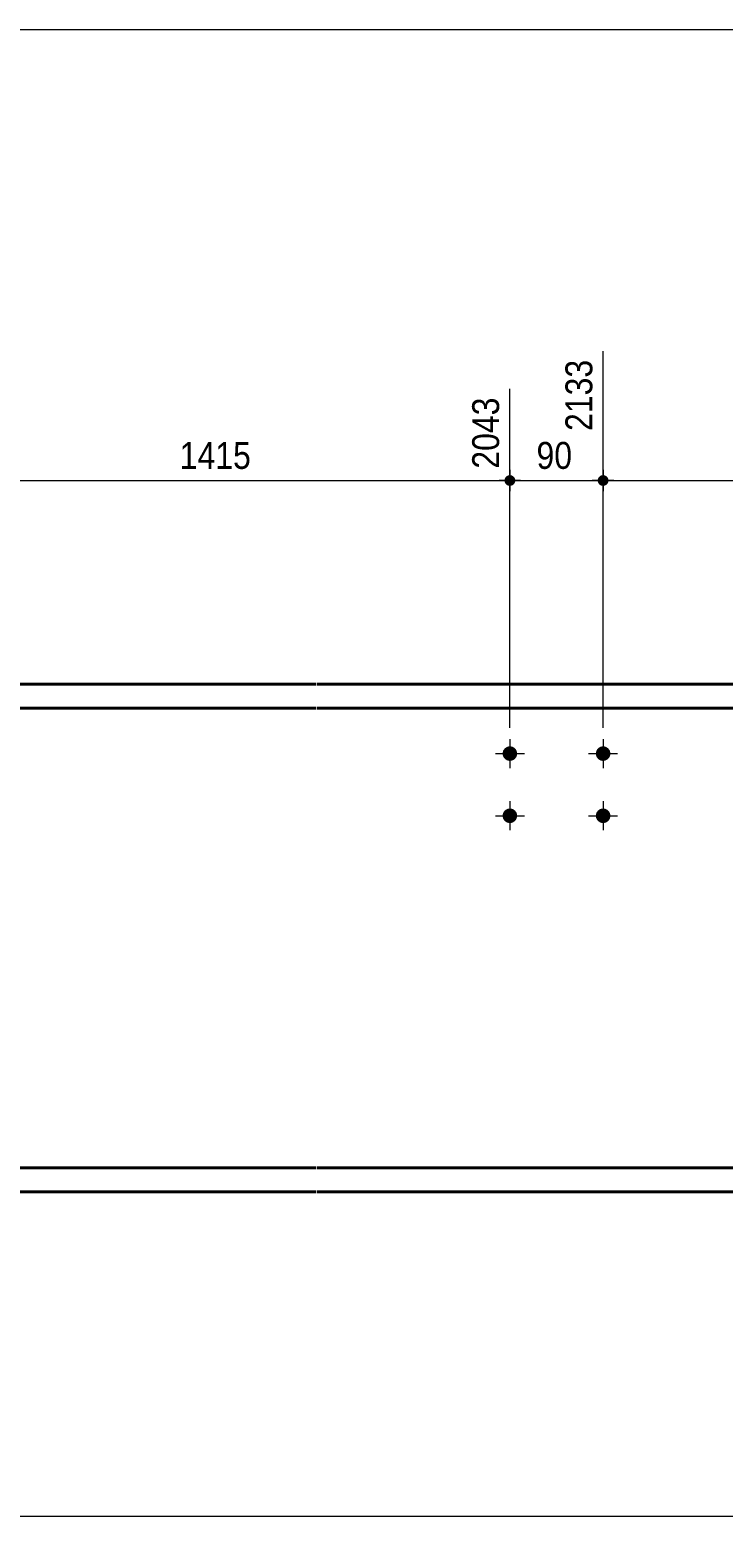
# Model space of a CAD drawing. Header units: millimetres. Extents: x 2 to 584, y 5 to 405.
# Drawn here: x 136.2 to 203.2, y 261.5 to 405 of the extents above; entities that cross this region are included whole.
import ezdxf

# ---------------------------------------------------------------- set-up
doc = ezdxf.new("R2010")
doc.units = ezdxf.units.MM
for name, color, linetype, lineweight in [('Boulon', 7, 'Continuous', 0), ('Cotation', 7, 'Continuous', 0), ('Feuille dessin', 5, 'Continuous', 0), ('Piece', 2, 'Continuous', 0)]:
    doc.layers.add(name, color=color, linetype=linetype, lineweight=lineweight)
doc.styles.add('ARIAL', font='ARIAL.TTF')

# ---------------------------------------------------------------- blocks, each defined once
blk = doc.blocks.new('*A4')
at = {"layer": 'Boulon'}
for points in [[(192.28, 335.08), (192.28, 335.04), (192.27, 335.01), (192.27, 334.97), (192.26, 334.94), (192.25, 334.91), (192.24, 334.87), (192.23, 334.84), (192.21, 334.81), (192.2, 334.78), (192.18, 334.75), (192.16, 334.72), (192.14, 334.69), (192.12, 334.67), (192.1, 334.64), (192.07, 334.62), (192.05, 334.59), (192.02, 334.57), (192, 334.55), (191.97, 334.53), (191.94, 334.51), (191.91, 334.49), (191.88, 334.48), (191.85, 334.46), (191.82, 334.45), (191.78, 334.44), (191.75, 334.43), (191.72, 334.42), (191.68, 334.42), (191.65, 334.41), (191.61, 334.41), (191.58, 334.41), (191.55, 334.41), (191.51, 334.41), (191.48, 334.42), (191.44, 334.42), (191.41, 334.43), (191.38, 334.44), (191.34, 334.45), (191.31, 334.46), (191.28, 334.48), (191.25, 334.49), (191.22, 334.51), (191.19, 334.53), (191.16, 334.55), (191.14, 334.57), (191.11, 334.59), (191.08, 334.62), (191.06, 334.64), (191.04, 334.67), (191.02, 334.69), (191, 334.72), (190.98, 334.75), (190.96, 334.78), (190.95, 334.81), (190.93, 334.84), (190.92, 334.87), (190.91, 334.91), (190.9, 334.94), (190.89, 334.97), (190.89, 335.01), (190.88, 335.04), (190.88, 335.08), (190.88, 335.11), (190.88, 335.14), (190.88, 335.18), (190.89, 335.21), (190.89, 335.25), (190.9, 335.28), (190.91, 335.31), (190.92, 335.35), (190.93, 335.38), (190.95, 335.41), (190.96, 335.44), (190.98, 335.47), (191, 335.5), (191.02, 335.53), (191.04, 335.55), (191.06, 335.58), (191.08, 335.61), (191.11, 335.63), (191.14, 335.65), (191.16, 335.67), (191.19, 335.69), (191.22, 335.71), (191.25, 335.73), (191.28, 335.74), (191.31, 335.76), (191.34, 335.77), (191.38, 335.78), (191.41, 335.79), (191.44, 335.8), (191.48, 335.8), (191.51, 335.81), (191.55, 335.81), (191.58, 335.81), (191.61, 335.81), (191.65, 335.81), (191.68, 335.8), (191.72, 335.8), (191.75, 335.79), (191.78, 335.78), (191.82, 335.77), (191.85, 335.76), (191.88, 335.74), (191.91, 335.73), (191.94, 335.71), (191.97, 335.69), (192, 335.67), (192.02, 335.65), (192.05, 335.63), (192.07, 335.61), (192.1, 335.58), (192.12, 335.55), (192.14, 335.53), (192.16, 335.5), (192.18, 335.47), (192.2, 335.44), (192.21, 335.41), (192.23, 335.38), (192.24, 335.35), (192.25, 335.31), (192.26, 335.28), (192.27, 335.25), (192.27, 335.21), (192.28, 335.18), (192.28, 335.14), (192.28, 335.11)], [(192.28, 329.08), (192.28, 329.04), (192.27, 329.01), (192.27, 328.97), (192.26, 328.94), (192.25, 328.91), (192.24, 328.87), (192.23, 328.84), (192.21, 328.81), (192.2, 328.78), (192.18, 328.75), (192.16, 328.72), (192.14, 328.69), (192.12, 328.67), (192.1, 328.64), (192.07, 328.62), (192.05, 328.59), (192.02, 328.57), (192, 328.55), (191.97, 328.53), (191.94, 328.51), (191.91, 328.49), (191.88, 328.48), (191.85, 328.46), (191.82, 328.45), (191.78, 328.44), (191.75, 328.43), (191.72, 328.42), (191.68, 328.42), (191.65, 328.41), (191.61, 328.41), (191.58, 328.41), (191.55, 328.41), (191.51, 328.41), (191.48, 328.42), (191.44, 328.42), (191.41, 328.43), (191.38, 328.44), (191.34, 328.45), (191.31, 328.46), (191.28, 328.48), (191.25, 328.49), (191.22, 328.51), (191.19, 328.53), (191.16, 328.55), (191.14, 328.57), (191.11, 328.59), (191.08, 328.62), (191.06, 328.64), (191.04, 328.67), (191.02, 328.69), (191, 328.72), (190.98, 328.75), (190.96, 328.78), (190.95, 328.81), (190.93, 328.84), (190.92, 328.87), (190.91, 328.91), (190.9, 328.94), (190.89, 328.97), (190.89, 329.01), (190.88, 329.04), (190.88, 329.08), (190.88, 329.11), (190.88, 329.14), (190.88, 329.18), (190.89, 329.21), (190.89, 329.25), (190.9, 329.28), (190.91, 329.31), (190.92, 329.35), (190.93, 329.38), (190.95, 329.41), (190.96, 329.44), (190.98, 329.47), (191, 329.5), (191.02, 329.53), (191.04, 329.55), (191.06, 329.58), (191.08, 329.61), (191.11, 329.63), (191.14, 329.65), (191.16, 329.67), (191.19, 329.69), (191.22, 329.71), (191.25, 329.73), (191.28, 329.74), (191.31, 329.76), (191.34, 329.77), (191.38, 329.78), (191.41, 329.79), (191.44, 329.8), (191.48, 329.8), (191.51, 329.81), (191.55, 329.81), (191.58, 329.81), (191.61, 329.81), (191.65, 329.81), (191.68, 329.8), (191.72, 329.8), (191.75, 329.79), (191.78, 329.78), (191.82, 329.77), (191.85, 329.76), (191.88, 329.74), (191.91, 329.73), (191.94, 329.71), (191.97, 329.69), (192, 329.67), (192.02, 329.65), (192.05, 329.63), (192.07, 329.61), (192.1, 329.58), (192.12, 329.55), (192.14, 329.53), (192.16, 329.5), (192.18, 329.47), (192.2, 329.44), (192.21, 329.41), (192.23, 329.38), (192.24, 329.35), (192.25, 329.31), (192.26, 329.28), (192.27, 329.25), (192.27, 329.21), (192.28, 329.18), (192.28, 329.14), (192.28, 329.11)]]:
    blk.add_hatch(color=256, dxfattribs=at).paths.add_polyline_path(points, flags=17)
at = {"layer": 'Boulon', "linetype": 'Continuous', "lineweight": 0}
for p, q in [((191.58, 336.51), (191.58, 333.71)), ((190.18, 335.11), (192.98, 335.11)), ((191.58, 330.51), (191.58, 327.71)), ((190.18, 329.11), (192.98, 329.11))]:
    blk.add_line(p, q, dxfattribs=at)
blk = doc.blocks.new('*A5')
at = {"layer": 'Boulon'}
for points in [[(183.28, 335.08), (183.28, 335.04), (183.27, 335.01), (183.27, 334.97), (183.26, 334.94), (183.25, 334.91), (183.24, 334.87), (183.23, 334.84), (183.21, 334.81), (183.2, 334.78), (183.18, 334.75), (183.16, 334.72), (183.14, 334.69), (183.12, 334.67), (183.1, 334.64), (183.07, 334.62), (183.05, 334.59), (183.02, 334.57), (183, 334.55), (182.97, 334.53), (182.94, 334.51), (182.91, 334.49), (182.88, 334.48), (182.85, 334.46), (182.82, 334.45), (182.78, 334.44), (182.75, 334.43), (182.72, 334.42), (182.68, 334.42), (182.65, 334.41), (182.61, 334.41), (182.58, 334.41), (182.55, 334.41), (182.51, 334.41), (182.48, 334.42), (182.44, 334.42), (182.41, 334.43), (182.38, 334.44), (182.34, 334.45), (182.31, 334.46), (182.28, 334.48), (182.25, 334.49), (182.22, 334.51), (182.19, 334.53), (182.16, 334.55), (182.14, 334.57), (182.11, 334.59), (182.08, 334.62), (182.06, 334.64), (182.04, 334.67), (182.02, 334.69), (182, 334.72), (181.98, 334.75), (181.96, 334.78), (181.95, 334.81), (181.93, 334.84), (181.92, 334.87), (181.91, 334.91), (181.9, 334.94), (181.89, 334.97), (181.89, 335.01), (181.88, 335.04), (181.88, 335.08), (181.88, 335.11), (181.88, 335.14), (181.88, 335.18), (181.89, 335.21), (181.89, 335.25), (181.9, 335.28), (181.91, 335.31), (181.92, 335.35), (181.93, 335.38), (181.95, 335.41), (181.96, 335.44), (181.98, 335.47), (182, 335.5), (182.02, 335.53), (182.04, 335.55), (182.06, 335.58), (182.08, 335.61), (182.11, 335.63), (182.14, 335.65), (182.16, 335.67), (182.19, 335.69), (182.22, 335.71), (182.25, 335.73), (182.28, 335.74), (182.31, 335.76), (182.34, 335.77), (182.38, 335.78), (182.41, 335.79), (182.44, 335.8), (182.48, 335.8), (182.51, 335.81), (182.55, 335.81), (182.58, 335.81), (182.61, 335.81), (182.65, 335.81), (182.68, 335.8), (182.72, 335.8), (182.75, 335.79), (182.78, 335.78), (182.82, 335.77), (182.85, 335.76), (182.88, 335.74), (182.91, 335.73), (182.94, 335.71), (182.97, 335.69), (183, 335.67), (183.02, 335.65), (183.05, 335.63), (183.07, 335.61), (183.1, 335.58), (183.12, 335.55), (183.14, 335.53), (183.16, 335.5), (183.18, 335.47), (183.2, 335.44), (183.21, 335.41), (183.23, 335.38), (183.24, 335.35), (183.25, 335.31), (183.26, 335.28), (183.27, 335.25), (183.27, 335.21), (183.28, 335.18), (183.28, 335.14), (183.28, 335.11)], [(183.28, 329.08), (183.28, 329.04), (183.27, 329.01), (183.27, 328.97), (183.26, 328.94), (183.25, 328.91), (183.24, 328.87), (183.23, 328.84), (183.21, 328.81), (183.2, 328.78), (183.18, 328.75), (183.16, 328.72), (183.14, 328.69), (183.12, 328.67), (183.1, 328.64), (183.07, 328.62), (183.05, 328.59), (183.02, 328.57), (183, 328.55), (182.97, 328.53), (182.94, 328.51), (182.91, 328.49), (182.88, 328.48), (182.85, 328.46), (182.82, 328.45), (182.78, 328.44), (182.75, 328.43), (182.72, 328.42), (182.68, 328.42), (182.65, 328.41), (182.61, 328.41), (182.58, 328.41), (182.55, 328.41), (182.51, 328.41), (182.48, 328.42), (182.44, 328.42), (182.41, 328.43), (182.38, 328.44), (182.34, 328.45), (182.31, 328.46), (182.28, 328.48), (182.25, 328.49), (182.22, 328.51), (182.19, 328.53), (182.16, 328.55), (182.14, 328.57), (182.11, 328.59), (182.08, 328.62), (182.06, 328.64), (182.04, 328.67), (182.02, 328.69), (182, 328.72), (181.98, 328.75), (181.96, 328.78), (181.95, 328.81), (181.93, 328.84), (181.92, 328.87), (181.91, 328.91), (181.9, 328.94), (181.89, 328.97), (181.89, 329.01), (181.88, 329.04), (181.88, 329.08), (181.88, 329.11), (181.88, 329.14), (181.88, 329.18), (181.89, 329.21), (181.89, 329.25), (181.9, 329.28), (181.91, 329.31), (181.92, 329.35), (181.93, 329.38), (181.95, 329.41), (181.96, 329.44), (181.98, 329.47), (182, 329.5), (182.02, 329.53), (182.04, 329.55), (182.06, 329.58), (182.08, 329.61), (182.11, 329.63), (182.14, 329.65), (182.16, 329.67), (182.19, 329.69), (182.22, 329.71), (182.25, 329.73), (182.28, 329.74), (182.31, 329.76), (182.34, 329.77), (182.38, 329.78), (182.41, 329.79), (182.44, 329.8), (182.48, 329.8), (182.51, 329.81), (182.55, 329.81), (182.58, 329.81), (182.61, 329.81), (182.65, 329.81), (182.68, 329.8), (182.72, 329.8), (182.75, 329.79), (182.78, 329.78), (182.82, 329.77), (182.85, 329.76), (182.88, 329.74), (182.91, 329.73), (182.94, 329.71), (182.97, 329.69), (183, 329.67), (183.02, 329.65), (183.05, 329.63), (183.07, 329.61), (183.1, 329.58), (183.12, 329.55), (183.14, 329.53), (183.16, 329.5), (183.18, 329.47), (183.2, 329.44), (183.21, 329.41), (183.23, 329.38), (183.24, 329.35), (183.25, 329.31), (183.26, 329.28), (183.27, 329.25), (183.27, 329.21), (183.28, 329.18), (183.28, 329.14), (183.28, 329.11)]]:
    blk.add_hatch(color=256, dxfattribs=at).paths.add_polyline_path(points, flags=17)
at = {"layer": 'Boulon', "linetype": 'Continuous', "lineweight": 0}
for p, q in [((182.58, 336.51), (182.58, 333.71)), ((181.18, 335.11), (183.98, 335.11)), ((182.58, 330.51), (182.58, 327.71)), ((181.18, 329.11), (183.98, 329.11))]:
    blk.add_line(p, q, dxfattribs=at)
blk = doc.blocks.new('*A19')
at = {"layer": 'Piece', "color": 2, "linetype": 'Continuous', "lineweight": 40}
for p, q in [((63.712441, 341.810591), (163.882535, 341.810591)), ((163.982535, 341.810591), (210.176466, 341.810591)), ((163.882535, 339.510591), (64.402441, 339.510591)), ((210.176466, 339.510591), (163.982535, 339.510591)), ((163.882535, 295.110591), (77.722442, 295.110591)), ((210.176466, 295.110591), (163.982535, 295.110591)), ((78.412442, 292.810591), (163.882535, 292.810591)), ((163.982535, 292.810591), (210.176466, 292.810591))]:
    blk.add_line(p, q, dxfattribs=at)
blk = doc.blocks.new('*A63')
at = {"layer": 'Feuille dessin', "linetype": 'Continuous', "lineweight": 0}
blk.add_line((579, 405), (5, 405), dxfattribs=at)
blk = doc.blocks.new('*A97')
at = {"layer": 'Cotation', "linetype": 'Continuous', "lineweight": 0}
blk.add_line((108.69, 261.48), (321.56, 261.48), dxfattribs=at)
blk = doc.blocks.new('*A106')
at = {"layer": 'Cotation'}
for points in [[(126.52, 360.96), (126.49, 360.96), (126.47, 360.96), (126.44, 360.97), (126.42, 360.97), (126.39, 360.98), (126.37, 360.99), (126.34, 361), (126.32, 361.01), (126.3, 361.02), (126.28, 361.03), (126.25, 361.04), (126.23, 361.06), (126.21, 361.07), (126.19, 361.09), (126.17, 361.11), (126.16, 361.13), (126.14, 361.15), (126.12, 361.17), (126.11, 361.19), (126.1, 361.21), (126.08, 361.23), (126.07, 361.25), (126.06, 361.28), (126.05, 361.3), (126.05, 361.32), (126.04, 361.35), (126.03, 361.37), (126.03, 361.4), (126.03, 361.42), (126.02, 361.45), (126.02, 361.48), (126.02, 361.5), (126.03, 361.53), (126.03, 361.55), (126.03, 361.58), (126.04, 361.6), (126.05, 361.63), (126.05, 361.65), (126.06, 361.67), (126.07, 361.7), (126.08, 361.72), (126.1, 361.74), (126.11, 361.76), (126.12, 361.79), (126.14, 361.81), (126.16, 361.82), (126.17, 361.84), (126.19, 361.86), (126.21, 361.88), (126.23, 361.89), (126.25, 361.91), (126.28, 361.92), (126.3, 361.93), (126.32, 361.95), (126.34, 361.96), (126.37, 361.97), (126.39, 361.97), (126.42, 361.98), (126.44, 361.99), (126.47, 361.99), (126.49, 361.99), (126.52, 362), (126.54, 362), (126.57, 362), (126.59, 361.99), (126.62, 361.99), (126.64, 361.99), (126.67, 361.98), (126.69, 361.97), (126.72, 361.97), (126.74, 361.96), (126.76, 361.95), (126.79, 361.93), (126.81, 361.92), (126.83, 361.91), (126.85, 361.89), (126.87, 361.88), (126.89, 361.86), (126.91, 361.84), (126.93, 361.82), (126.94, 361.81), (126.96, 361.79), (126.98, 361.76), (126.99, 361.74), (127, 361.72), (127.01, 361.7), (127.02, 361.67), (127.03, 361.65), (127.04, 361.63), (127.05, 361.6), (127.05, 361.58), (127.06, 361.55), (127.06, 361.53), (127.06, 361.5), (127.06, 361.48), (127.06, 361.45), (127.06, 361.42), (127.06, 361.4), (127.05, 361.37), (127.05, 361.35), (127.04, 361.32), (127.03, 361.3), (127.02, 361.28), (127.01, 361.25), (127, 361.23), (126.99, 361.21), (126.98, 361.19), (126.96, 361.17), (126.94, 361.15), (126.93, 361.13), (126.91, 361.11), (126.89, 361.09), (126.87, 361.07), (126.85, 361.06), (126.83, 361.04), (126.81, 361.03), (126.79, 361.02), (126.76, 361.01), (126.74, 361), (126.72, 360.99), (126.69, 360.98), (126.67, 360.97), (126.64, 360.97), (126.62, 360.96), (126.59, 360.96), (126.57, 360.96), (126.54, 360.96)], [(182.55, 360.96), (182.53, 360.96), (182.5, 360.96), (182.48, 360.97), (182.45, 360.97), (182.43, 360.98), (182.4, 360.99), (182.38, 361), (182.36, 361.01), (182.33, 361.02), (182.31, 361.03), (182.29, 361.04), (182.27, 361.06), (182.25, 361.07), (182.23, 361.09), (182.21, 361.11), (182.19, 361.13), (182.18, 361.15), (182.16, 361.17), (182.15, 361.19), (182.13, 361.21), (182.12, 361.23), (182.11, 361.25), (182.1, 361.28), (182.09, 361.3), (182.08, 361.32), (182.08, 361.35), (182.07, 361.37), (182.07, 361.4), (182.06, 361.42), (182.06, 361.45), (182.06, 361.48), (182.06, 361.5), (182.06, 361.53), (182.07, 361.55), (182.07, 361.58), (182.08, 361.6), (182.08, 361.63), (182.09, 361.65), (182.1, 361.67), (182.11, 361.7), (182.12, 361.72), (182.13, 361.74), (182.15, 361.76), (182.16, 361.79), (182.18, 361.81), (182.19, 361.82), (182.21, 361.84), (182.23, 361.86), (182.25, 361.88), (182.27, 361.89), (182.29, 361.91), (182.31, 361.92), (182.33, 361.93), (182.36, 361.95), (182.38, 361.96), (182.4, 361.97), (182.43, 361.97), (182.45, 361.98), (182.48, 361.99), (182.5, 361.99), (182.53, 361.99), (182.55, 362), (182.58, 362), (182.61, 362), (182.63, 361.99), (182.66, 361.99), (182.68, 361.99), (182.71, 361.98), (182.73, 361.97), (182.75, 361.97), (182.78, 361.96), (182.8, 361.95), (182.82, 361.93), (182.85, 361.92), (182.87, 361.91), (182.89, 361.89), (182.91, 361.88), (182.93, 361.86), (182.95, 361.84), (182.96, 361.82), (182.98, 361.81), (183, 361.79), (183.01, 361.76), (183.03, 361.74), (183.04, 361.72), (183.05, 361.7), (183.06, 361.67), (183.07, 361.65), (183.08, 361.63), (183.08, 361.6), (183.09, 361.58), (183.09, 361.55), (183.1, 361.53), (183.1, 361.5), (183.1, 361.48), (183.1, 361.45), (183.1, 361.42), (183.09, 361.4), (183.09, 361.37), (183.08, 361.35), (183.08, 361.32), (183.07, 361.3), (183.06, 361.28), (183.05, 361.25), (183.04, 361.23), (183.03, 361.21), (183.01, 361.19), (183, 361.17), (182.98, 361.15), (182.96, 361.13), (182.95, 361.11), (182.93, 361.09), (182.91, 361.07), (182.89, 361.06), (182.87, 361.04), (182.85, 361.03), (182.82, 361.02), (182.8, 361.01), (182.78, 361), (182.75, 360.99), (182.73, 360.98), (182.71, 360.97), (182.68, 360.97), (182.66, 360.96), (182.63, 360.96), (182.61, 360.96), (182.58, 360.96)]]:
    blk.add_hatch(color=256, dxfattribs=at).paths.add_polyline_path(points, flags=17)
at = {"layer": 'Cotation', "linetype": 'Continuous', "lineweight": 0}
for p, q in [((126.54, 337.61), (126.54, 372.04)), ((182.58, 337.61), (182.58, 370.33)), ((126.54, 362.52), (126.54, 360.44)), ((182.58, 362.52), (182.58, 360.44)), ((127.58, 361.48), (125.5, 361.48)), ((126.54, 361.48), (125.5, 361.48)), ((126.54, 361.48), (182.58, 361.48)), ((183.62, 361.48), (181.54, 361.48)), ((182.58, 361.48), (183.62, 361.48))]:
    blk.add_line(p, q, dxfattribs=at)
at = {"layer": 'Cotation'}
for p in [(126.54, 361.48), (182.58, 361.48)]:
    blk.add_point(p, dxfattribs=at)
at = {"layer": 'Cotation', "style": 'ARIAL', "width": 0.85}
blk.add_text('2043', height=2.6, rotation=90.0002, dxfattribs=at).set_placement((181.54, 362.62))
blk.add_text('1415', height=2.6, dxfattribs=at).set_placement((150.7, 362.6))
blk = doc.blocks.new('*A107')
at = {"layer": 'Cotation'}
for points in [[(182.55, 360.96), (182.53, 360.96), (182.5, 360.96), (182.48, 360.97), (182.45, 360.97), (182.43, 360.98), (182.4, 360.99), (182.38, 361), (182.36, 361.01), (182.33, 361.02), (182.31, 361.03), (182.29, 361.04), (182.27, 361.06), (182.25, 361.07), (182.23, 361.09), (182.21, 361.11), (182.19, 361.13), (182.18, 361.15), (182.16, 361.17), (182.15, 361.19), (182.13, 361.21), (182.12, 361.23), (182.11, 361.25), (182.1, 361.28), (182.09, 361.3), (182.08, 361.32), (182.08, 361.35), (182.07, 361.37), (182.07, 361.4), (182.06, 361.42), (182.06, 361.45), (182.06, 361.48), (182.06, 361.5), (182.06, 361.53), (182.07, 361.55), (182.07, 361.58), (182.08, 361.6), (182.08, 361.63), (182.09, 361.65), (182.1, 361.67), (182.11, 361.7), (182.12, 361.72), (182.13, 361.74), (182.15, 361.76), (182.16, 361.79), (182.18, 361.81), (182.19, 361.82), (182.21, 361.84), (182.23, 361.86), (182.25, 361.88), (182.27, 361.89), (182.29, 361.91), (182.31, 361.92), (182.33, 361.93), (182.36, 361.95), (182.38, 361.96), (182.4, 361.97), (182.43, 361.97), (182.45, 361.98), (182.48, 361.99), (182.5, 361.99), (182.53, 361.99), (182.55, 362), (182.58, 362), (182.61, 362), (182.63, 361.99), (182.66, 361.99), (182.68, 361.99), (182.71, 361.98), (182.73, 361.97), (182.75, 361.97), (182.78, 361.96), (182.8, 361.95), (182.82, 361.93), (182.85, 361.92), (182.87, 361.91), (182.89, 361.89), (182.91, 361.88), (182.93, 361.86), (182.95, 361.84), (182.96, 361.82), (182.98, 361.81), (183, 361.79), (183.01, 361.76), (183.03, 361.74), (183.04, 361.72), (183.05, 361.7), (183.06, 361.67), (183.07, 361.65), (183.08, 361.63), (183.08, 361.6), (183.09, 361.58), (183.09, 361.55), (183.1, 361.53), (183.1, 361.5), (183.1, 361.48), (183.1, 361.45), (183.1, 361.42), (183.09, 361.4), (183.09, 361.37), (183.08, 361.35), (183.08, 361.32), (183.07, 361.3), (183.06, 361.28), (183.05, 361.25), (183.04, 361.23), (183.03, 361.21), (183.01, 361.19), (183, 361.17), (182.98, 361.15), (182.96, 361.13), (182.95, 361.11), (182.93, 361.09), (182.91, 361.07), (182.89, 361.06), (182.87, 361.04), (182.85, 361.03), (182.82, 361.02), (182.8, 361.01), (182.78, 361), (182.75, 360.99), (182.73, 360.98), (182.71, 360.97), (182.68, 360.97), (182.66, 360.96), (182.63, 360.96), (182.61, 360.96), (182.58, 360.96)], [(191.55, 360.96), (191.53, 360.96), (191.5, 360.96), (191.48, 360.97), (191.45, 360.97), (191.43, 360.98), (191.4, 360.99), (191.38, 361), (191.36, 361.01), (191.33, 361.02), (191.31, 361.03), (191.29, 361.04), (191.27, 361.06), (191.25, 361.07), (191.23, 361.09), (191.21, 361.11), (191.19, 361.13), (191.18, 361.15), (191.16, 361.17), (191.15, 361.19), (191.13, 361.21), (191.12, 361.23), (191.11, 361.25), (191.1, 361.28), (191.09, 361.3), (191.08, 361.32), (191.08, 361.35), (191.07, 361.37), (191.07, 361.4), (191.06, 361.42), (191.06, 361.45), (191.06, 361.48), (191.06, 361.5), (191.06, 361.53), (191.07, 361.55), (191.07, 361.58), (191.08, 361.6), (191.08, 361.63), (191.09, 361.65), (191.1, 361.67), (191.11, 361.7), (191.12, 361.72), (191.13, 361.74), (191.15, 361.76), (191.16, 361.79), (191.18, 361.81), (191.19, 361.82), (191.21, 361.84), (191.23, 361.86), (191.25, 361.88), (191.27, 361.89), (191.29, 361.91), (191.31, 361.92), (191.33, 361.93), (191.36, 361.95), (191.38, 361.96), (191.4, 361.97), (191.43, 361.97), (191.45, 361.98), (191.48, 361.99), (191.5, 361.99), (191.53, 361.99), (191.55, 362), (191.58, 362), (191.61, 362), (191.63, 361.99), (191.66, 361.99), (191.68, 361.99), (191.71, 361.98), (191.73, 361.97), (191.75, 361.97), (191.78, 361.96), (191.8, 361.95), (191.82, 361.93), (191.85, 361.92), (191.87, 361.91), (191.89, 361.89), (191.91, 361.88), (191.93, 361.86), (191.95, 361.84), (191.96, 361.82), (191.98, 361.81), (192, 361.79), (192.01, 361.76), (192.03, 361.74), (192.04, 361.72), (192.05, 361.7), (192.06, 361.67), (192.07, 361.65), (192.08, 361.63), (192.08, 361.6), (192.09, 361.58), (192.09, 361.55), (192.1, 361.53), (192.1, 361.5), (192.1, 361.48), (192.1, 361.45), (192.1, 361.42), (192.09, 361.4), (192.09, 361.37), (192.08, 361.35), (192.08, 361.32), (192.07, 361.3), (192.06, 361.28), (192.05, 361.25), (192.04, 361.23), (192.03, 361.21), (192.01, 361.19), (192, 361.17), (191.98, 361.15), (191.96, 361.13), (191.95, 361.11), (191.93, 361.09), (191.91, 361.07), (191.89, 361.06), (191.87, 361.04), (191.85, 361.03), (191.82, 361.02), (191.8, 361.01), (191.78, 361), (191.75, 360.99), (191.73, 360.98), (191.71, 360.97), (191.68, 360.97), (191.66, 360.96), (191.63, 360.96), (191.61, 360.96), (191.58, 360.96)]]:
    blk.add_hatch(color=256, dxfattribs=at).paths.add_polyline_path(points, flags=17)
at = {"layer": 'Cotation', "linetype": 'Continuous', "lineweight": 0}
for p, q in [((191.58, 337.61), (191.58, 373.97)), ((182.58, 337.61), (182.58, 370.33)), ((182.58, 362.52), (182.58, 360.44)), ((191.58, 362.52), (191.58, 360.44)), ((183.62, 361.48), (181.54, 361.48)), ((182.58, 361.48), (181.54, 361.48)), ((182.58, 361.48), (191.58, 361.48)), ((192.62, 361.48), (190.54, 361.48)), ((191.58, 361.48), (192.62, 361.48))]:
    blk.add_line(p, q, dxfattribs=at)
at = {"layer": 'Cotation'}
for p in [(182.58, 361.48), (191.58, 361.48)]:
    blk.add_point(p, dxfattribs=at)
at = {"layer": 'Cotation', "style": 'ARIAL', "width": 0.85}
blk.add_text('2133', height=2.6, rotation=90.0002, dxfattribs=at).set_placement((190.54, 366.26))
blk.add_text('90', height=2.6, dxfattribs=at).set_placement((185.15, 362.6))
blk = doc.blocks.new('*A108')
at = {"layer": 'Cotation'}
for points in [[(191.55, 360.96), (191.53, 360.96), (191.5, 360.96), (191.48, 360.97), (191.45, 360.97), (191.43, 360.98), (191.4, 360.99), (191.38, 361), (191.36, 361.01), (191.33, 361.02), (191.31, 361.03), (191.29, 361.04), (191.27, 361.06), (191.25, 361.07), (191.23, 361.09), (191.21, 361.11), (191.19, 361.13), (191.18, 361.15), (191.16, 361.17), (191.15, 361.19), (191.13, 361.21), (191.12, 361.23), (191.11, 361.25), (191.1, 361.28), (191.09, 361.3), (191.08, 361.32), (191.08, 361.35), (191.07, 361.37), (191.07, 361.4), (191.06, 361.42), (191.06, 361.45), (191.06, 361.48), (191.06, 361.5), (191.06, 361.53), (191.07, 361.55), (191.07, 361.58), (191.08, 361.6), (191.08, 361.63), (191.09, 361.65), (191.1, 361.67), (191.11, 361.7), (191.12, 361.72), (191.13, 361.74), (191.15, 361.76), (191.16, 361.79), (191.18, 361.81), (191.19, 361.82), (191.21, 361.84), (191.23, 361.86), (191.25, 361.88), (191.27, 361.89), (191.29, 361.91), (191.31, 361.92), (191.33, 361.93), (191.36, 361.95), (191.38, 361.96), (191.4, 361.97), (191.43, 361.97), (191.45, 361.98), (191.48, 361.99), (191.5, 361.99), (191.53, 361.99), (191.55, 362), (191.58, 362), (191.61, 362), (191.63, 361.99), (191.66, 361.99), (191.68, 361.99), (191.71, 361.98), (191.73, 361.97), (191.75, 361.97), (191.78, 361.96), (191.8, 361.95), (191.82, 361.93), (191.85, 361.92), (191.87, 361.91), (191.89, 361.89), (191.91, 361.88), (191.93, 361.86), (191.95, 361.84), (191.96, 361.82), (191.98, 361.81), (192, 361.79), (192.01, 361.76), (192.03, 361.74), (192.04, 361.72), (192.05, 361.7), (192.06, 361.67), (192.07, 361.65), (192.08, 361.63), (192.08, 361.6), (192.09, 361.58), (192.09, 361.55), (192.1, 361.53), (192.1, 361.5), (192.1, 361.48), (192.1, 361.45), (192.1, 361.42), (192.09, 361.4), (192.09, 361.37), (192.08, 361.35), (192.08, 361.32), (192.07, 361.3), (192.06, 361.28), (192.05, 361.25), (192.04, 361.23), (192.03, 361.21), (192.01, 361.19), (192, 361.17), (191.98, 361.15), (191.96, 361.13), (191.95, 361.11), (191.93, 361.09), (191.91, 361.07), (191.89, 361.06), (191.87, 361.04), (191.85, 361.03), (191.82, 361.02), (191.8, 361.01), (191.78, 361), (191.75, 360.99), (191.73, 360.98), (191.71, 360.97), (191.68, 360.97), (191.66, 360.96), (191.63, 360.96), (191.61, 360.96), (191.58, 360.96)], [(228.85, 360.96), (228.82, 360.96), (228.8, 360.96), (228.77, 360.97), (228.75, 360.97), (228.72, 360.98), (228.7, 360.99), (228.67, 361), (228.65, 361.01), (228.63, 361.02), (228.61, 361.03), (228.58, 361.04), (228.56, 361.06), (228.54, 361.07), (228.52, 361.09), (228.51, 361.11), (228.49, 361.13), (228.47, 361.15), (228.46, 361.17), (228.44, 361.19), (228.43, 361.21), (228.41, 361.23), (228.4, 361.25), (228.39, 361.28), (228.38, 361.3), (228.38, 361.32), (228.37, 361.35), (228.36, 361.37), (228.36, 361.4), (228.36, 361.42), (228.35, 361.45), (228.35, 361.48), (228.35, 361.5), (228.36, 361.53), (228.36, 361.55), (228.36, 361.58), (228.37, 361.6), (228.38, 361.63), (228.38, 361.65), (228.39, 361.67), (228.4, 361.7), (228.41, 361.72), (228.43, 361.74), (228.44, 361.76), (228.46, 361.79), (228.47, 361.81), (228.49, 361.82), (228.51, 361.84), (228.52, 361.86), (228.54, 361.88), (228.56, 361.89), (228.58, 361.91), (228.61, 361.92), (228.63, 361.93), (228.65, 361.95), (228.67, 361.96), (228.7, 361.97), (228.72, 361.97), (228.75, 361.98), (228.77, 361.99), (228.8, 361.99), (228.82, 361.99), (228.85, 362), (228.87, 362), (228.9, 362), (228.92, 361.99), (228.95, 361.99), (228.97, 361.99), (229, 361.98), (229.02, 361.97), (229.05, 361.97), (229.07, 361.96), (229.1, 361.95), (229.12, 361.93), (229.14, 361.92), (229.16, 361.91), (229.18, 361.89), (229.2, 361.88), (229.22, 361.86), (229.24, 361.84), (229.26, 361.82), (229.28, 361.81), (229.29, 361.79), (229.31, 361.76), (229.32, 361.74), (229.33, 361.72), (229.34, 361.7), (229.35, 361.67), (229.36, 361.65), (229.37, 361.63), (229.38, 361.6), (229.38, 361.58), (229.39, 361.55), (229.39, 361.53), (229.39, 361.5), (229.39, 361.48), (229.39, 361.45), (229.39, 361.42), (229.39, 361.4), (229.38, 361.37), (229.38, 361.35), (229.37, 361.32), (229.36, 361.3), (229.35, 361.28), (229.34, 361.25), (229.33, 361.23), (229.32, 361.21), (229.31, 361.19), (229.29, 361.17), (229.28, 361.15), (229.26, 361.13), (229.24, 361.11), (229.22, 361.09), (229.2, 361.07), (229.18, 361.06), (229.16, 361.04), (229.14, 361.03), (229.12, 361.02), (229.1, 361.01), (229.07, 361), (229.05, 360.99), (229.02, 360.98), (229, 360.97), (228.97, 360.97), (228.95, 360.96), (228.92, 360.96), (228.9, 360.96), (228.87, 360.96)]]:
    blk.add_hatch(color=256, dxfattribs=at).paths.add_polyline_path(points, flags=17)
at = {"layer": 'Cotation', "linetype": 'Continuous', "lineweight": 0}
for p, q in [((191.58, 337.61), (191.58, 373.97)), ((228.87, 337.51), (228.87, 370.33)), ((191.58, 362.52), (191.58, 360.44)), ((228.87, 362.52), (228.87, 360.44)), ((192.62, 361.48), (190.54, 361.48)), ((191.58, 361.48), (190.54, 361.48)), ((191.58, 361.48), (228.87, 361.48)), ((229.91, 361.48), (227.83, 361.48)), ((228.87, 361.48), (229.91, 361.48))]:
    blk.add_line(p, q, dxfattribs=at)
at = {"layer": 'Cotation'}
for p in [(191.58, 361.48), (228.87, 361.48)]:
    blk.add_point(p, dxfattribs=at)
at = {"layer": 'Cotation', "style": 'ARIAL', "width": 0.85}
blk.add_text('3943', height=2.6, rotation=90.0002, dxfattribs=at).set_placement((227.83, 362.62))
blk.add_text('1810', height=2.6, dxfattribs=at).set_placement((206.37, 362.6))

msp = doc.modelspace()

# ---------------------------------------------------------------- block references
at = {"lineweight": 0}
for name in ['*A63', '*A107', '*A108', '*A106', '*A19', '*A5', '*A4', '*A97']:
    msp.add_blockref(name, (0, 0), dxfattribs=at)

doc.saveas('drawing.dxf')
